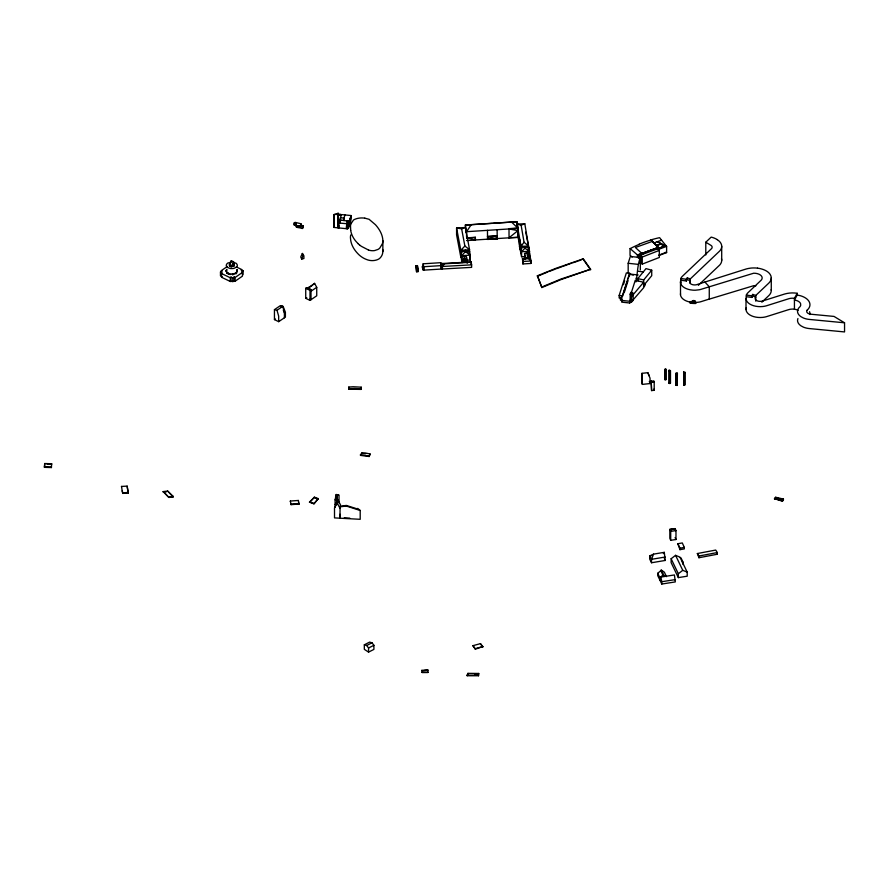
<?xml version="1.0" encoding="UTF-8"?>
<svg xmlns="http://www.w3.org/2000/svg" width="889" height="889" viewBox="0 0 889 889"><rect width="100%" height="100%" fill="white"/><g stroke="black" fill="none" stroke-linecap="round" stroke-linejoin="round"><path stroke-width="1.33" d="M226.317 270.234L226.273 271.778L226.973 269.289M340.098 517.598L339.976 518.198L340.02 514.231M294.092 223.095L295.115 222.339L300.949 223.761L300.927 224.95L303.316 226.028L303.316 227.751L302.304 228.495L296.381 226.995L296.237 224.05L294.092 223.095L294.092 224.817L296.237 225.773M229.429 264.244L231.051 261.01C232.096 260.366 235.529 262.977 233.44 263.533M361.112 389.415L361.223 387.182L353.055 386.748L348.799 387.071L348.666 389.215L361.112 389.415L361.112 388.837L354.4 388.471L348.666 388.649L348.666 389.215M51.662 463.736L51.395 467.558L44.45 467.347L44.717 463.536L51.662 463.736L51.662 464.314L47.039 464.18M44.45 467.347L44.717 463.536M230.951 262.211L231.051 261.01M642.014 373.324L641.658 382.248L642.358 384.392L650.037 383.559L650.037 378.147L647.814 372.691L642.014 373.324L642.358 384.392M226.317 271.123L226.462 269.912L226.462 270.745M336.253 504.752L337.32 495.462M335.097 507.175L335.097 499.785L336.209 494.506L339.02 495.084L339.02 502.907M478.493 675.762L478.727 673.462L467.97 673.351L467.203 675.173L467.203 675.751L478.493 675.762L478.493 675.184L467.203 675.173M226.284 270.889C227.351 275.634 238.296 274.945 236.996 269.611M339.976 518.198L340.098 506.241L346.354 505.43L356.7 508.73L357.811 508.441L360.201 510.486L360.201 519.309L334.508 517.898L334.508 507.919L337.242 503.163L337.842 499.896L340.598 505.03M233.907 264.377A2.323 1.311 12.5 0 1 234.051 265.322C233.963 267.667 233.574 262.077 233.707 264.666M229.506 265.811L230.429 266.567L229.651 265.533A2.323 1.322 -12.8 0 1 229.495 264.622L229.84 264.133M233.574 261.844L231.573 265.833M340.398 215.082L340.576 214.305L337.853 214.027M233.707 266.222L233.918 266.022M350.488 217.594L349.777 218.516L350.188 223.272L351.099 215.549L341.343 214.571C336.42 232.34 339.576 228.529 338.887 225.462M350.488 222.306L351.099 215.549M229.429 265.333L229.64 264.377M235.752 273.812L236.785 272.945M337.964 227.84L338.142 213.238L334.197 214.716L333.875 227.428L337.964 227.84L338.142 227.24L338.142 213.238M338.709 227.917L338.142 227.24M347.443 228.373L348.344 228.462L348.344 224.172L350.188 218.561M350.188 223.272L349.399 225.906L349.399 221.194L347.11 220.772L346.243 228.517M334.197 214.716L337.964 213.838M334.197 227.295L334.331 214.282M347.221 223.728L347.166 228.773L347.221 223.728L339.042 223.061L339.954 220.072L343.287 220.405L344.954 214.938M348.344 228.462L349.399 225.484M338.987 227.94L347.443 228.806L347.166 223.895M343.265 220.483L349.399 221.194M628.179 272.879L628.179 263.288L630.323 256.465L640.324 257.543L640.324 269.878M630.357 301.204L629.779 302.993L621.7 302.138L622.178 298.915L620.955 298.715A1.5 0.867 0 0 1 620.333 297.859A1.5 0.867 0 0 1 621.433 297.17L622.233 297.159L627.167 281.724M630.723 298.304L629.779 302.993M640.324 257.543C637.302 265.422 637.613 273.823 635.946 281.924M621.333 298.193L619.166 297.959L619.166 295.426L626.356 272.934L629.623 273.245L629.623 275.779M623.4 284.736L624.667 280.768M629.623 273.245L622.422 295.77L619.166 295.426M628.101 278.835L629.623 274.056L638.158 274.968M624.222 292.648L627.167 283.447M631.857 301.104A1.456 0.845 0 0 1 631.312 301.515L631.057 301.593A1.467 0.845 0 0 1 630.168 301.638L630.168 294.248L631.179 293.181L635.257 280.302L643.614 282.269L643.614 287.792L632.812 300.238M630.168 301.638L630.357 301.038M627.478 282.491L628.101 280.568M638.158 271.256L643.336 271.901L645.992 268.611L651.726 270.189L651.726 275.679L643.736 285.402M350.955 223.784L353.478 220.061A8.968 3.778 -3.1 0 1 355.322 219.116L356.056 218.838A8.89 3.745 -3.2 0 1 361.278 217.949L362.19 217.961A8.89 3.745 -3.2 0 1 364.779 218.149M675.851 373.602L677.407 373.18L677.207 385.448L675.851 385.293L675.851 373.602L677.407 373.18M675.851 385.293L676.051 373.024M653.548 554.125L651.526 559.314L651.526 562.748L665.239 560.459L664.283 552.336L653.548 554.125L649.659 555.925L649.659 559.014L651.526 562.748M467.203 675.751L467.97 673.351M228.24 273.368L228.829 274.301L227.995 273.223L227.717 273.768M680.874 280.202L686.375 281.002L687.319 277.879L690.286 278.924L719.512 251.187A17.258 9.968 0 0 0 720.401 250.12L720.868 249.387A17.324 10.001 0 0 0 721.59 247.464L721.69 246.686A17.324 10.001 0 0 0 720.19 242.241A17.258 9.968 0 0 0 717.312 239.708M680.818 280.146A14.213 8.201 0 0 0 690.275 289.814L692.976 290.158A14.213 8.201 0 0 0 695.576 290.192L699.11 289.792A14.213 8.201 0 0 0 701.588 289.158L753.672 273.223A8.212 4.734 0 0 1 761.162 275.679A8.212 4.734 0 0 1 760.673 280.668L748.06 292.625A14.113 8.145 0 0 0 746.338 295.104L746.338 296.715L751.883 297.426L752.038 295.448A8.523 4.923 0 0 1 752.816 294.415L755.772 295.459L755.772 301.149M751.883 297.426L752.816 294.415M302.36 253.443L300.738 256.977L301.727 259.088L303.905 258.51L303.905 255.799L302.36 253.443L302.916 254.543M303.349 254.71L301.727 259.088M690.32 301.727L690.242 301.882A15.369 9.512 -0.3 0 0 695.676 302.193L695.676 303.46A15.391 8.89 0 0 1 690.253 303.127L690.32 301.727L692.742 301.138L694.798 301.215L695.676 302.227M369.113 456.513L370.113 453.99L365.657 453.046L361.912 452.901L360.456 454.812L360.456 455.379L369.113 456.513L370.113 453.99M690.242 303.127L690.32 302.982A5.779 3.334 0 0 0 691.931 302.682M631.179 293.181L632.701 292.803L632.701 295.27M794.433 309.194L794.433 298.315L797.2 293.281A17.369 10.023 0 0 0 784.498 294.07L762.173 301.115A4.99 2.878 0 0 1 757.884 301.06A5.001 2.889 0 0 1 755.261 299.137L755.183 298.082A4.99 2.878 0 0 1 755.772 297.07L752.816 296.026M797.2 293.281L797.2 295.015L794.433 300.049A8.157 4.712 0 0 1 799.3 301.982L799.767 302.404A8.157 4.712 0 0 1 800.633 303.86L800.667 305.383A8.157 4.712 0 0 1 799.844 306.838A14.202 8.201 0 0 0 800.845 316.617L803.323 317.962A14.202 8.201 0 0 0 809.59 319.451L844.55 322.796L844.55 331.93L809.59 328.586A14.202 8.201 0 0 1 803.323 327.096L800.833 325.752A14.202 8.201 0 0 1 797.922 318.54M335.097 504.674L337.842 499.896M230.418 263.111L230.773 262.522M675.095 528.611L671.984 529.288L670.706 531.366L670.706 540.301L675.973 539.523L675.973 530.589L675.095 528.611L669.828 529.377L669.828 538.312L670.706 540.301M234.952 273.445L232.985 274.712L232.985 273.756M782.42 501.263L783.465 499.073L775.641 497.251L774.486 498.685L782.42 501.263L783.465 499.073M511.642 222.161L518.143 228.362L516.954 221.728L471.214 224.717L466.558 231.696L466.558 236.83M663.361 553.636L664.283 552.336M517.442 226.606L516.987 224.039L521.121 225.206L524.054 242.219L521.032 246.331L520.976 253.476L521.565 256.743L524.543 256.588M633.168 300.326L631.123 302.316L631.123 297.104L643.614 282.269M631.479 302.404L631.479 297.182L633.168 294.948L633.168 300.482M644.97 283.935L643.769 285.425L643.769 287.014L644.97 285.525L644.97 283.935L643.525 283.324M774.486 499.251L775.641 497.251M643.336 271.845L637.991 278.401L637.991 280.868M643.525 283.947L643.736 279.913L651.726 270.189M471.37 262.255L444.644 263.8L442.411 266.478L442.411 269L471.626 267.367L471.626 264.844L471.114 261.922L441.9 263.533L442.411 269M659.96 578.139L660.883 577.072L674.407 574.95L675.318 581.917L661.794 584.04L657.749 575.639L657.749 573.261L661.438 570.16L664.361 572.183L666.461 576.639M687.319 277.879L687.008 278.213A8.479 4.89 0 0 0 686.375 279.279L686.375 281.002M313.939 503.863L318.251 498.596L314.406 497.162L309.45 502.118L313.939 503.863L318.251 498.596M460.813 257.132L456.579 234.829L456.579 228.04L461.635 228.817L464.88 246.031L460.813 250.331L461.658 260.555L461.047 252.176L465.203 250.465L469.67 251.676L470.281 260.044L466.481 260.277M465.403 251.643L461.658 255.61L470.281 255.176L465.403 251.643L465.203 250.465L461.047 252.254M529.533 256.321L529.533 251.387L521.599 251.643L520.976 248.387L524.688 246.775L524.932 248.209L521.599 251.643L521.599 256.743M659.849 580.095L659.96 577.95L662.872 575.005L665.628 576.228M232.84 281.824L232.796 277.924L234.274 276.89L235.107 277.512L235.107 281.224L230.329 281.48L221.55 277.257L221.55 273.534L222.239 272.845L220.472 271.99L221.95 271.178M310.283 501.863L314.406 497.162M227.262 273.445L227.262 272.712L227.262 273.445L227.717 273.067M230.329 281.48L230.329 277.768L231.018 277.079L232.796 277.924M705.788 254.976L705.788 242.208L711.167 237.107A17.324 10.001 0 0 1 717.301 239.652M698.321 285.336L719.512 265.222A17.258 9.968 0 0 0 720.401 264.166L720.868 263.422A17.324 10.001 0 0 0 721.59 261.51L721.69 260.721A17.324 10.001 0 0 0 721.479 258.766M755.883 295.348L768.807 283.113A17.335 10.012 0 0 0 770.163 274.434A17.302 9.99 0 0 0 767.029 271.378A17.335 10.012 0 0 0 761.751 269.034A18.036 10.412 0 0 0 759.462 268.456L757.495 268.145M761.851 302.193L768.807 295.604A17.335 10.012 0 0 0 771.208 289.614M307.85 288.158L314.606 283.358L316.728 287.347L316.728 295.804L310.005 300.393L305.727 298.315L305.727 288.28L306.738 287.603L311.006 289.67L311.006 299.715L309.894 299.149M313.184 284.636L314.606 283.358M519.565 245.308L518.098 237.241L518.098 230.473L509.008 237.819L475.348 239.963L466.558 237.874L475.348 237.307L475.382 240.13L466.558 240.53M671.128 558.748L675.562 555.325L679.996 557.159L687.208 572.149L687.208 576.194L678.34 577.606L671.128 562.615L671.128 558.748L678.34 573.749L678.34 577.606M678.34 573.749L682.763 570.316L687.208 572.149M294.092 224.817L295.115 224.061M302.304 228.495L302.304 226.773L303.316 226.028M235.107 277.512L242.419 272.423L241.597 271.812L243.075 270.789L241.308 270.167M235.107 281.224L242.419 276.157L242.419 272.434M227.406 266.422L221.117 270.767L221.95 270.956M221.55 277.257L222.239 276.768L220.472 275.912L220.472 271.99M284.402 317.795L284.402 312.217L282.702 306.405L280.168 305.76L274.445 309.65L274.445 319.596L278.668 321.662L285.402 317.117L285.402 312.206L283.147 306.472L281.257 306.938M274.445 309.65L276.979 310.294L282.702 306.405M310.005 300.393L310.005 290.359L311.006 289.67M316.728 287.347L311.006 291.236L308.872 287.236M274.445 319.596L275.401 318.951M307.683 288.514L312.472 285.28M305.727 298.315L306.738 297.637M668.772 370.469L669.428 370.024L670.484 370.835L670.484 383.081L669.817 383.526L668.772 383.015L668.772 370.469L669.817 371.291L669.817 383.526M669.817 371.291L670.484 370.835M668.772 383.015L670.484 383.081M464.491 258.688L462.191 260.199L461.658 257.51L463.958 255.999L466.481 257.154L467.003 259.81L464.491 258.688L463.958 255.999M464.314 260.021L462.436 261.199L462.713 262.511L464.591 261.344L467.503 262.244L467.214 260.888L465.247 259.977L464.314 260.021L464.591 261.344M525.521 258.777L527.655 257.488L530.344 258.432L529.533 253.254L527.833 252.243L524.543 253.509L525.232 259.555M467.214 260.766L464.78 259.899L462.436 261.155L462.191 260.055L464.558 258.799L467.003 259.677L467.214 263.244M364.323 644.814L369.646 642.102L372.013 642.803L373.902 645.292L373.902 649.403L368.557 652.115L364.323 649.337L364.323 644.814L366.679 645.514L368.557 647.992L368.557 652.115M366.679 645.514L372.013 642.803M518.143 237.241L509.008 237.819L518.131 237.43L518.176 230.318L516.987 224.039L524.821 223.817L528.511 246.109L528.511 250.498L529.355 250.387L525.766 232.162M368.557 647.992L373.902 645.292M522.465 258.477L522.688 259.066L528.722 258.677L530.344 257.966L530.933 260.988L530.933 263.444L522.91 263.944L522.465 258.477L530.344 257.966L530.933 263.444M422.442 266.533L423.264 266.189L423.62 268.122L423.62 269.667L422.797 269.723L422.442 266.533L422.797 269.723M422.797 268.478L423.62 268.122M637.502 257.532L637.502 254.987L641.88 253.421L642.747 254.232L635.402 247.509L652.248 241.43L658.304 247.486L641.88 253.665L642.747 254.321L639.969 255.399L642.258 257.043L642.258 264.111L659.316 257.466L659.316 250.387L657.315 248.909L638.535 255.899L630.034 248.487L630.034 255.376L632.168 257.065M537.412 275.757L556.314 268.178L583.284 258.832L590.596 269.267L560.903 279.635L541.857 287.547L537.412 275.757L541.857 287.547M537.412 276.323L541.634 274.557M542.679 274.112L547.946 271.912M541.857 286.969L560.903 279.057L590.596 269.267M233.262 262.344L236.03 263.233A5.512 3.111 12.4 0 1 237.007 264.377A5.456 3.067 12.8 0 1 237.052 266.356L235.518 267.578A5.49 3.934 0.4 0 1 232.985 268.545L230.829 268.567A5.478 3.934 0.2 0 1 228.24 267.689L226.395 266.133A5.456 3.111 -12.7 0 1 227.762 263.055L230.618 262.322M679.963 549.658L679.963 548.224L684.319 547.38L684.319 548.902L679.963 549.658L677.863 543.735L682.285 542.946L684.319 547.38M639.713 256.81L641.091 256.265L641.091 262.499L639.713 263.044L639.713 256.81L638.535 255.876L638.535 258.377M659.316 250.387L642.258 257.043M666.617 246.353L658.116 249.565L657.315 248.864L664.972 245.897L666.617 246.353L666.617 252.587L659.327 255.343M657.315 248.909L664.972 245.931L661.072 244.442M658.582 255.232L664.972 252.765M665.328 252.298L666.617 252.587M549.146 271.456L555.125 269.2M521.121 225.206L524.821 223.817M563.193 266.267L571.56 263.177M651.626 239.674L650.915 239.886L656.382 245.52L661.072 243.842L664.972 245.909M556.314 268.745L562.048 266.678M657.182 241.764L661.56 240.186L666.094 245.775M656.382 245.542L661.072 243.842L656.382 245.52L658.304 247.464L637.502 255.021M641.88 253.443L658.304 247.464L650.915 239.886M241.308 269.923L242.008 269.667L236.518 267.033M461.635 228.817L465.403 227.495L465.369 224.995L491.984 223.306M572.727 262.8L577.417 261.288M578.595 260.91L583.284 258.832M709.266 299.06L701.588 301.482A14.213 8.201 0 0 1 699.11 302.116L695.576 302.516A14.213 8.201 0 0 1 694.798 302.527C696.443 299.204 690.042 301.071 694.798 300.726M650.915 240.008L646.503 241.408A99.379 61.219 2.2 0 0 639.135 244.175M472.97 645.67L480.438 643.647L482.838 646.57L475.371 649.181L472.97 645.67L475.371 649.181M475.371 648.603L482.838 646.57M683.963 385.081L685.252 384.815L685.252 372.458L683.641 372.013L683.963 385.081L683.641 372.013M664.628 369.457L666.039 369.291L666.039 379.592L665.072 379.781L664.628 369.457L666.039 369.291M664.628 379.036L666.039 379.592M697.354 553.536L715.701 550.069L717.312 552.547L717.312 554.247L698.954 557.725L697.354 553.536L698.954 556.025L698.954 557.725M698.954 556.025L717.312 552.547M652.337 555.481L649.659 555.925L651.526 559.314L665.239 557.025M661.794 584.04L661.794 581.717L675.318 579.595M296.237 224.05L296.381 225.273L297.959 225.984L299.949 225.717L302.304 226.773M339.976 506.852L346.254 506.03L360.201 510.486M163.265 491.584L167.621 491.028L173.155 496.362L173.155 496.94L168.899 497.462L163.265 491.584L168.899 497.462M163.265 492.162L166.532 491.75M168.899 496.884L173.155 496.362M651.204 381.203L653.826 380.914L654.204 381.981L654.204 390.304L651.581 390.593L651.204 381.203L651.581 390.593M651.526 381.837L654.16 381.548M651.581 382.27L654.204 381.981M122.26 490.806L122.738 492.85L128.316 492.417L128.316 492.984L122.738 493.417L122.249 491.317L121.537 486.427L127.138 486.127L128.316 492.984M291.047 504.652L299.193 504.03L299.193 503.452L291.047 504.085L291.047 504.652L290.359 501.04L298.326 500.463L299.193 504.03M683.963 372.558L685.252 372.458M520.976 246.509L519.787 239.83M520.976 253.476L519.498 246.575L519.498 239.608M471.214 224.717L465.369 224.995L466.558 231.696L518.098 228.362M467.114 251.843L469.548 251.687L469.548 249.687L465.403 227.495L456.579 228.04L460.813 250.331L469.548 249.687L464.88 246.031M492.828 223.25L516.954 221.728L516.987 224.328M509.008 228.673L518.131 228.284L509.008 228.673L509.041 237.996M488.339 239.452L488.339 236.73L487.483 236.474L497.14 235.863L488.317 236.563L488.339 239.452L487.483 239.197M466.592 238.03L475.382 237.474M488.317 239.285L497.195 238.897L497.14 229.718M422.442 267.789L423.264 267.733L423.164 263.8L440.8 262.688L441.333 269.045L423.709 270.145L423.164 267.222M423.164 263.8L423.709 266.722L441.333 265.611M416.008 265.689L417.408 265.611L417.952 268.567L417.952 271.678L416.563 271.767L416.008 265.689L416.563 271.767M522.91 263.944L522.91 261.488L530.933 260.988L528.722 258.677M416.563 268.645L417.952 268.567M471.626 264.844L442.411 266.478L441.9 263.533L444.644 263.8M671.984 529.288L669.828 529.377L670.706 531.366L675.973 530.589L673.818 529.011M346.91 221.605L348.166 221.528L347.443 224.006L348.344 224.172M427.942 670.062L421.953 670.628L427.942 670.062L428.042 672.428L422.019 672.451L421.953 670.073M423.564 670.539L426.42 670.528M474.693 673.995L478.727 674.029L478.727 673.462M44.45 466.781L51.395 466.992L51.395 467.558M365.657 453.623L361.912 453.468L361.912 452.901M344.243 517.82L349.777 518.12M335.553 496.306L336.709 496.373M335.097 499.785L336.253 499.862M519.498 246.575L520.409 250.031M340.398 214.949L336.953 214.605L341.154 215.182M230.551 266.067C231.184 268.478 233.907 264.578 233.451 266.411L232.396 266.267A2.311 1.645 0.3 0 1 231.173 266.255L230.429 266.022M340.665 220.616L340.376 217.749L343.987 218.105L343.987 220.45M360.456 454.812L369.113 455.935M638.158 264.355L628.179 263.288M635.946 278.213L643.736 279.913M621.7 300.415L629.779 301.271M676.051 384.715L677.407 384.87M622.178 300.638L620.955 300.438A1.5 0.867 0 0 1 621.044 298.993M746.338 295.104L751.883 295.815M338.142 222.517L338.887 222.617M680.874 282.935L680.874 278.479L686.375 279.279M509.008 228.951L518.131 230.662M797.2 295.015L800.389 295.726A17.402 10.046 0 0 1 806.912 299.004L807.512 299.571A17.202 9.935 0 0 1 808.879 301.215A17.402 10.046 0 0 1 809.768 306.127L809.546 306.827A17.402 10.046 0 0 1 807.179 310.117M364.834 218.172L369.091 219.294L375.425 224.695A58.018 30.671 12 0 1 382.859 240.608L382.848 251.498M346.91 221.417L348.166 221.65M690.297 302.138L688.597 301.749A14.213 8.201 0 0 1 680.485 293.759M487.483 236.474L497.195 238.897M631.868 294.648L632.812 294.87M775.641 497.829L783.465 499.651M680.185 557.736L680.996 557.936L683.03 562.159L683.03 564.493M682.219 561.959L683.03 562.159M281.168 305.972L283.147 306.472M774.486 498.685L782.42 500.685M309.45 502.118L313.939 503.285M465.203 250.465L469.548 251.687M524.688 246.775L528.944 247.998L529.533 251.387L524.932 248.209M629.623 274.056L633.279 275.179M631.434 292.703L630.723 292.47L630.168 294.248A1.456 0.845 0 0 0 631.857 293.714L632.701 292.803L630.723 292.47L630.723 298.637M687.319 279.602L690.197 280.735A5.034 2.9 0 0 0 689.631 282.18M314.406 497.74L318.251 499.174M368.457 249.998L361.856 246.586A30.037 18.124 -12.6 0 1 359.667 245.097M221.55 273.534L230.329 277.768M305.727 288.28L310.005 290.359M243.008 274.701L243.075 270.789M657.56 241.63L665.683 245.931M661.072 243.819L657.182 241.764L653.826 242.975L654.471 243.619M705.788 242.208L711.211 245.531A5.223 3.011 0 0 1 712.089 246.831L712.089 247.609A5.223 3.011 0 0 1 711.1 249.031L682.13 276.535A14.146 8.168 0 0 0 680.874 278.479M844.55 322.796L834.026 316.428L811.268 314.262A5.001 2.889 0 0 1 807.179 310.094M359.645 245.108L357.867 243.553M639.969 255.321L641.091 256.265M640.736 262.822L642.258 264.111M524.054 242.219L528.511 246.109L521.032 246.331L518.176 230.318M641.88 253.387L642.747 254.232M173.155 496.94L167.621 491.028M689.675 282.202A4.99 2.878 0 0 0 689.975 283.035L690.675 283.791A4.99 2.878 0 0 0 691.453 284.258L691.742 284.38A4.99 2.878 0 0 0 694.898 284.924L695.276 284.902A5.034 2.9 0 0 0 696.354 284.758L745.615 269.167A17.335 10.012 0 0 1 748.749 268.411L750.727 268.111A17.335 10.012 0 0 1 754.794 267.967L755.472 267.978A17.335 10.012 0 0 1 757.495 268.167M704.877 282.013L709.266 286.736L709.266 299.137L753.672 285.702A8.179 4.723 0 0 1 755.861 285.836M694.798 302.527L695.676 303.46M482.838 647.148L480.438 643.647M661.56 240.186L659.605 237.652A98.89 63.008 3.6 0 0 651.637 239.697M230.129 274.645L228.829 273.601L228.829 274.301M583.284 259.41L590.596 269.845M236.785 272.178L237.052 271.734M716.89 553.503L717.312 554.247M337.242 503.163L339.976 508.219M664.294 558.592L665.239 560.459M675.562 555.325L682.763 570.316M661.438 570.16L663.65 574.85M660.66 570.316L662.872 575.005M657.749 573.261L659.96 577.95M677.863 543.735L679.963 548.224M647.814 372.691L649.337 376.003M675.095 537.534L675.973 539.523M283.302 310.105L284.402 312.884M229.851 265.266L229.495 263.777M653.826 389.149L654.204 390.304M649.337 381.403L650.037 383.559M229.851 266.233L229.651 266.033M276.979 310.294L278.668 316.106L278.668 321.662M464.558 258.799L464.78 259.899M461.658 259.755L462.191 262.455L462.191 260.055M468.892 248.831L469.97 256.521M660.883 577.072L661.794 581.717M524.543 253.509L525.521 258.699M528.588 248.82L529.099 251.543M475.382 240.13L475.348 237.307M441.333 269.045L440.8 262.688M417.952 271.678L417.408 265.611M469.87 257.71L470.281 260.044M528.088 243.586L527.788 246.12L527.788 243.608L528.944 250.465L528.944 247.998M127.849 490.972L127.138 486.127M237.219 271.267L237.241 270.089M527.833 252.243L528.666 257.454M526.81 252.265L527.655 257.488M529.533 255.565L529.944 258.154M527.788 243.653L528.122 246.309M528.455 248.953L528.788 251.598M350.699 230.34L350.499 226.106A29.615 18.036 -12.4 0 1 350.866 223.784M465.692 230.084L465.98 232.685M522.688 259.066L522.91 261.477M237.241 271.189L237.174 269.9L237.174 270.945M518.098 230.473L518.131 237.43L518.098 228.095M497.14 235.863L497.14 238.585M771.274 277.824L771.274 290.314M746.004 298.637L746.004 309.516M721.701 246.286L721.701 260.333M692.976 302.471L692.742 301.138M690.286 278.924L690.286 283.38M680.507 282.135L680.507 294.459M677.207 373.758L677.207 385.448M665.594 369.268L665.594 378.847M665.072 369.48L665.072 379.781M520.687 246.531L520.687 253.487M496.195 236.074L496.24 238.952M487.472 230.329L487.539 239.497M471.114 261.922L471.114 264.444M466.481 257.154L466.481 259.466M461.047 252.176L461.047 257.121M428.042 672.428L422.019 672.451M423.709 266.722L423.709 270.145M361.223 387.182L361.223 387.748M349.066 221.805L349.21 226.117M348.799 387.071L348.799 387.648M340.098 506.241L340.098 507.619M339.954 220.072L339.954 222.939M336.998 495.562L336.998 502.352M336.209 494.506L336.209 497.04M333.92 214.794L333.875 227.428M300.949 223.761L300.949 225.484M299.949 225.717L299.949 227.44M298.326 500.463L298.326 501.04M297.959 225.984L297.959 227.706M296.381 225.273L296.381 226.995M290.359 501.04L290.359 501.618M236.018 272.912L236.018 273.645M234.274 276.89L234.274 280.824M233.44 263.922L233.451 264.489M232.474 273.734L232.474 274.768M231.173 266.767L230.784 266.167M231.018 277.079L231.018 281.002M226.884 273.09L226.595 271.867M122.738 492.85L122.738 493.417M121.537 486.427L121.537 487.005M746.36 307.605A14.113 8.145 0 0 0 762.573 317.395A11.79 6.812 0 0 0 763.029 317.34L763.84 317.229A14.113 8.145 0 0 0 766.907 316.517L788.154 309.805A8.19 4.734 0 0 1 798.133 310.328M746.36 296.737A14.113 8.145 0 0 0 762.573 306.527A11.79 6.812 0 0 0 763.029 306.472L763.84 306.361A14.113 8.145 0 0 0 766.907 305.649L788.154 298.937A8.19 4.734 0 0 1 794.433 298.315M809.568 311.717A17.402 10.046 0 0 1 809.901 314.55M357.989 243.486A57.896 35.082 -12.8 0 1 350.688 230.384M368.424 249.998A8.979 6.29 3.4 0 0 374.702 250.554L377.981 249.431A8.979 6.29 3.4 0 0 379.814 248.042L382.337 243.808A29.948 15.813 11.7 0 0 382.792 241.919A29.426 15.535 12.2 0 0 382.848 240.608M350.755 234.918A29.948 17.291 0 0 0 350.444 237.752L350.699 240.308A58.974 34.049 0 0 0 358.978 254.776L359.645 255.376A30.304 17.502 0 0 0 361.856 257.065L362.679 257.599A22.214 12.824 0 0 0 365.857 259.221L367.635 259.899A9.034 5.223 0 0 0 376.447 260.021L377.981 259.432A8.99 5.19 0 0 0 379.814 258.243L380.736 257.232A22.203 12.824 0 0 0 382.337 254.31A30.015 17.324 0 0 0 382.848 250.787A58.985 34.049 0 0 0 382.759 249.509M630.212 248.609A99.757 61.508 2.2 0 1 639.302 244.319M337.153 495.417A10.179 2.778 2.3 0 1 338.498 495.084M233.451 265.833L233.44 266.411L233.451 265.833M230.207 265.878L230.118 265.844"/></g></svg>
